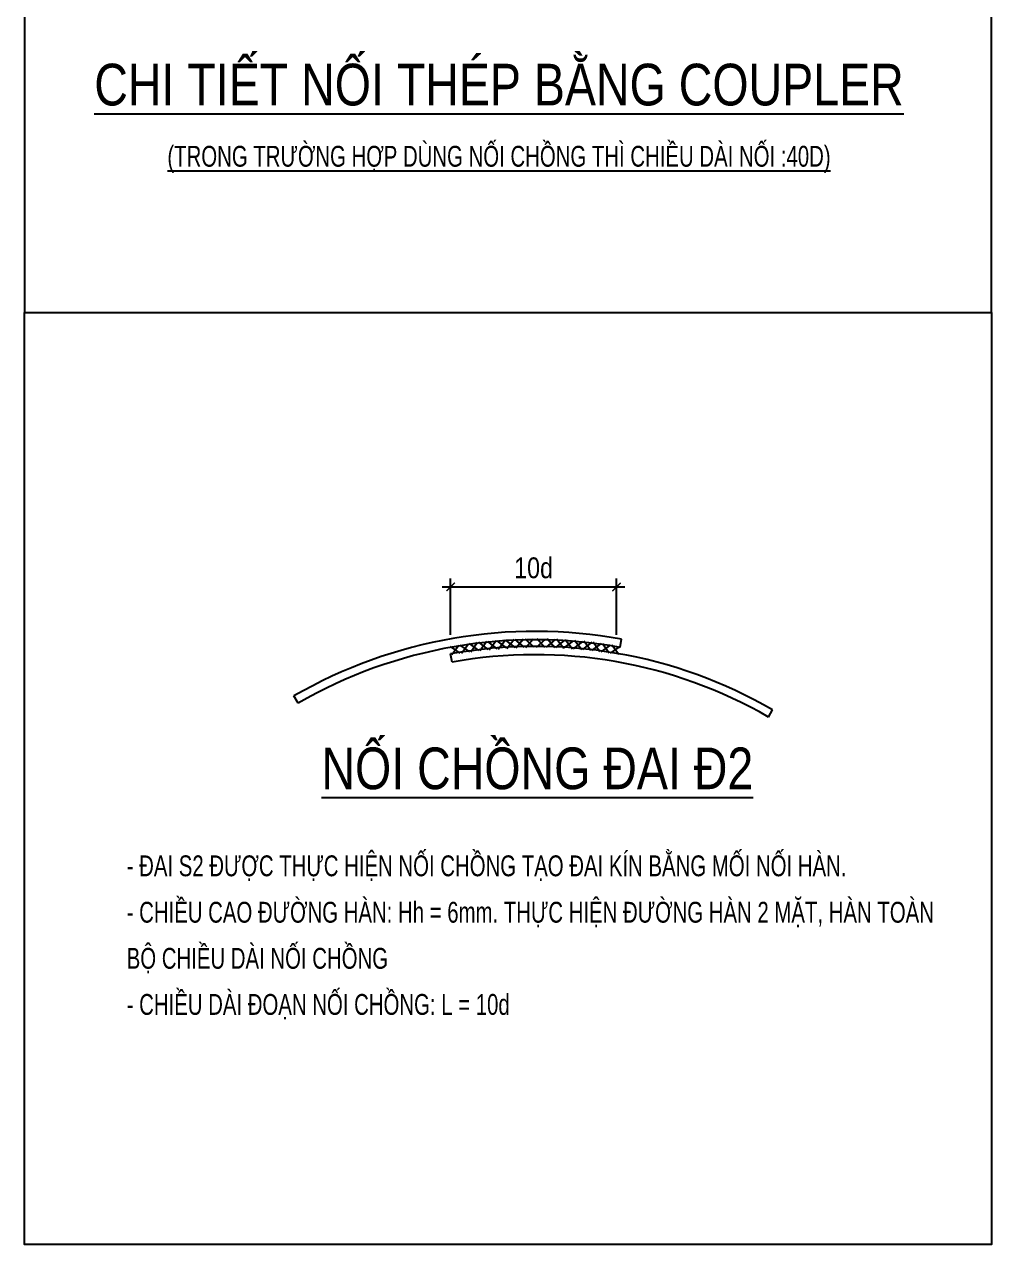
# Model space of a CAD drawing. Extents: x 171424 to 249266, y 74893 to 149166.
# Drawn here: x 242834 to 245737, y 139025 to 142686 of the extents above; entities that cross this region are included whole.
import ezdxf
from ezdxf.enums import TextEntityAlignment as Align

# ---------------------------------------------------------------- set-up
doc = ezdxf.new("R2010")
doc.units = 0
doc.header["$LTSCALE"] = 500
doc.header["$MEASUREMENT"] = 0
doc.header["$PDMODE"] = 3
doc.linetypes.add('HIDDEN', pattern=[0.375, 0.25, -0.125])
doc.layers.get('0').update_dxf_attribs({"linetype": 'CONTINUOUS'})
doc.layers.get('DEFPOINTS').update_dxf_attribs({"linetype": 'CONTINUOUS'})
for name, color, linetype in [('02.CDC.DIM', 1, 'CONTINUOUS'), ('03.CDC.BORDER', 3, 'CONTINUOUS'), ('04.CDC.HIDDEN', 8, 'HIDDEN'), ('05.CDC.STEEL', 4, 'CONTINUOUS'), ('06.CDC.TEXT', 2, 'CONTINUOUS')]:
    doc.layers.add(name, color=color, linetype=linetype)
doc.styles.add('ARIAL', font='arial.ttf', dxfattribs={"width": 0.8})
doc.dimstyles.new('DIM25', dxfattribs={"dimscale": 25, "dimtxt": 2.5, "dimasz": 1, "dimexe": 1, "dimexo": 0, "dimgap": 1, "dimtad": 1, "dimdec": 0, "dimdsep": 46, "dimtxsty": 'ARIAL', "dimblk": 'ARCHTICK', "dimcen": 1, "dimdle": 1, "dimclrd": 1, "dimclre": 1, "dimclrt": 2, "dimadec": 0, "dimazin": 0, "dimtfac": 1, "dimtdec": 0, "dimtix": 1, "dimtmove": 2, "dimatfit": 3, "dimldrblk": 'ARCHTICK', "dimfxl": 1, "dimtolj": 1, "dimtzin": 0, "dimarcsym": 0})

# ---------------------------------------------------------------- blocks, each defined once
blk = doc.blocks.new('_ArchTick')
at = {"color": 0, "linetype": 'ByBlock', "const_width": 0.15}
blk.add_lwpolyline([(-0.5, -0.5), (0.5, 0.5)], dxfattribs=at)
blk = doc.blocks.new('*D954')
at = {"layer": '02.CDC.DIM', "color": 1, "lineweight": -2, "transparency": 16777216}
for p, q in [((244088.1, 140998.1), (244636.1, 140998.1)), ((244113.1, 140853.9), (244113.1, 141023.1)), ((244611.1, 140853.9), (244611.1, 141023.1))]:
    blk.add_line(p, q, dxfattribs=at)
at = {"layer": 'DEFPOINTS', "color": 0, "transparency": 16777216}
for p in [(244611.1, 140998.1), (244113.1, 140853.9), (244611.1, 140853.9)]:
    blk.add_point(p, dxfattribs=at)
at = {"layer": '02.CDC.DIM', "color": 1, "lineweight": -2, "transparency": 16777216, "xscale": 25, "yscale": 25, "zscale": 25, "rotation": 180}
blk.add_blockref('_ArchTick', (244113.1, 140998.1), dxfattribs=at)
at = {"layer": '02.CDC.DIM', "color": 1, "lineweight": -2, "transparency": 16777216, "xscale": 25, "yscale": 25, "zscale": 25}
blk.add_blockref('_ArchTick', (244611.1, 140998.1), dxfattribs=at)
at = {"layer": '02.CDC.DIM', "color": 2, "transparency": 16777216, "insert": (244362.1, 141055), "char_height": 62.5, "attachment_point": 5, "style": 'ARIAL'}
blk.add_mtext('\\A1;10d', dxfattribs=at)

msp = doc.modelspace()

# ---------------------------------------------------------------- linework, layer by layer
at = {"layer": '03.CDC.BORDER'}
for points in [[(242834, 141821.54), (245736.64, 141821.54), (245736.64, 143893.23), (242834, 143893.23)], [(242834, 141821.55), (245736.64, 141821.55), (245736.64, 139025.17), (242834, 139025.17)]]:
    msp.add_lwpolyline(points, close=True, dxfattribs=at)
at = {"layer": '04.CDC.HIDDEN'}
for p, q in [((244141.73, 140799.16), (244112.95, 140819.7)), ((244117.07, 140795.05), (244137.61, 140823.82)), ((244170.48, 140803.17), (244141.71, 140823.71)), ((244145.82, 140799.05), (244166.37, 140827.83)), ((244198.18, 140807.43), (244169.4, 140827.97)), ((244173.52, 140803.31), (244194.06, 140832.09)), ((244225.51, 140810.66), (244197.47, 140832.19)), ((244200.72, 140807.41), (244222.25, 140835.45)), ((244253.2, 140812.53), (244225.16, 140834.06)), ((244228.41, 140809.28), (244249.95, 140837.32)), ((244280.9, 140815.02), (244252.86, 140836.55)), ((244256.11, 140811.77), (244277.64, 140839.81)), ((244306.57, 140816.12), (244279.29, 140838.62)), ((244281.68, 140813.73), (244304.18, 140841.01)), ((244334.06, 140817.61), (244307.18, 140840.59)), ((244309.13, 140815.66), (244332.1, 140842.54)), ((244363.67, 140817.68), (244337.2, 140841.12)), ((244338.71, 140816.17), (244362.15, 140842.64)), ((244371.26, 140817.68), (244397.73, 140841.12)), ((244396.22, 140816.17), (244372.78, 140842.64)), ((244400.88, 140817.61), (244427.75, 140840.59)), ((244425.8, 140815.66), (244402.83, 140842.54)), ((244428.37, 140816.12), (244455.64, 140838.62)), ((244453.25, 140813.73), (244430.75, 140841.01)), ((244454.04, 140815.02), (244482.08, 140836.55)), ((244478.82, 140811.77), (244457.29, 140839.81)), ((244481.73, 140812.53), (244509.77, 140834.06)), ((244506.52, 140809.28), (244484.98, 140837.32)), ((244509.43, 140810.66), (244537.47, 140832.19)), ((244534.21, 140807.41), (244512.68, 140835.45)), ((244536.75, 140807.43), (244565.53, 140827.97)), ((244561.41, 140803.31), (244540.87, 140832.09)), ((244564.45, 140803.17), (244593.22, 140823.71)), ((244589.11, 140799.05), (244568.57, 140827.83)), ((244593.21, 140799.16), (244621.98, 140819.7)), ((244617.86, 140795.05), (244597.32, 140823.82))]:
    msp.add_line(p, q, dxfattribs=at)
at = {"layer": '05.CDC.STEEL'}
for p, q in [((244621.88, 140816.82), (244626.34, 140841.42)), ((244117.51, 140772.34), (244113.05, 140796.94)), ((243655.42, 140649.25), (243642.94, 140670.91)), ((245067.03, 140607.71), (245079.51, 140629.37))]:
    msp.add_line(p, q, dxfattribs=at)
for centre, radius, start, end in [((244367.47, 139413.37), 1451.33, 79.72524, 119.94797), ((244367.47, 139413.37), 1426.33, 79.72524, 119.94797), ((244367.47, 139393.48), 1426.33, 60.05203, 100.27476), ((244367.47, 139393.48), 1401.33, 60.05203, 100.27476)]:
    msp.add_arc(centre, radius, start, end, dxfattribs=at)

# ---------------------------------------------------------------- texts
at = {"layer": '06.CDC.TEXT', "style": 'ARIAL'}
for s, height, width, p in [('%%UCHI TIẾT NỐI THÉP BẰNG COUPLER', 125, 0.8, (244258.34, 142504.98)), ('%%U(TRONG TRƯỜNG HỢP DÙNG NỐI CHỒNG THÌ CHIỀU DÀI NỐI :40D)', 62.5, 0.7, (244258.34, 142289.94)), ('%%UNỐI CHỒNG ĐAI Đ2', 125, 0.8, (244373.39, 140453.8))]:
    msp.add_text(s, height=height, dxfattribs=dict(at, width=width)).set_placement(p, align=Align.MIDDLE_CENTER)
at = {"layer": '06.CDC.TEXT', "style": 'ARIAL', "width": 0.7}
for s, p in [('- ĐAI S2 ĐƯỢC THỰC HIỆN NỐI CHỒNG TẠO ĐAI KÍN BẰNG MỐI NỐI HÀN.', (243141.05, 140130.16)), ('- CHIỀU CAO ĐƯỜNG HÀN: Hh = 6mm. THỰC HIỆN ĐƯỜNG HÀN 2 MẶT, HÀN TOÀN ', (243141.05, 139990.94)), ('BỘ CHIỀU DÀI NỐI CHỒNG', (243141.05, 139852.68)), ('- CHIỀU DÀI ĐOẠN NỐI CHỒNG: L = 10d', (243141.05, 139714.41))]:
    msp.add_text(s, height=62.5, dxfattribs=at).set_placement(p)

# ---------------------------------------------------------------- dimensions: what is measured, and where the dimension line sits
at = {"layer": '02.CDC.DIM'}
dim = msp.add_linear_dim(base=(244611.14, 140998.07), p1=(244113.05, 140853.85), p2=(244611.14, 140853.85), text='10d', dimstyle='DIM25', dxfattribs=at)
dim.commit()
dim.dimension.update_dxf_attribs({"geometry": '*D954', "text_midpoint": (244362.1, 141054.98)})

doc.saveas('drawing.dxf')
